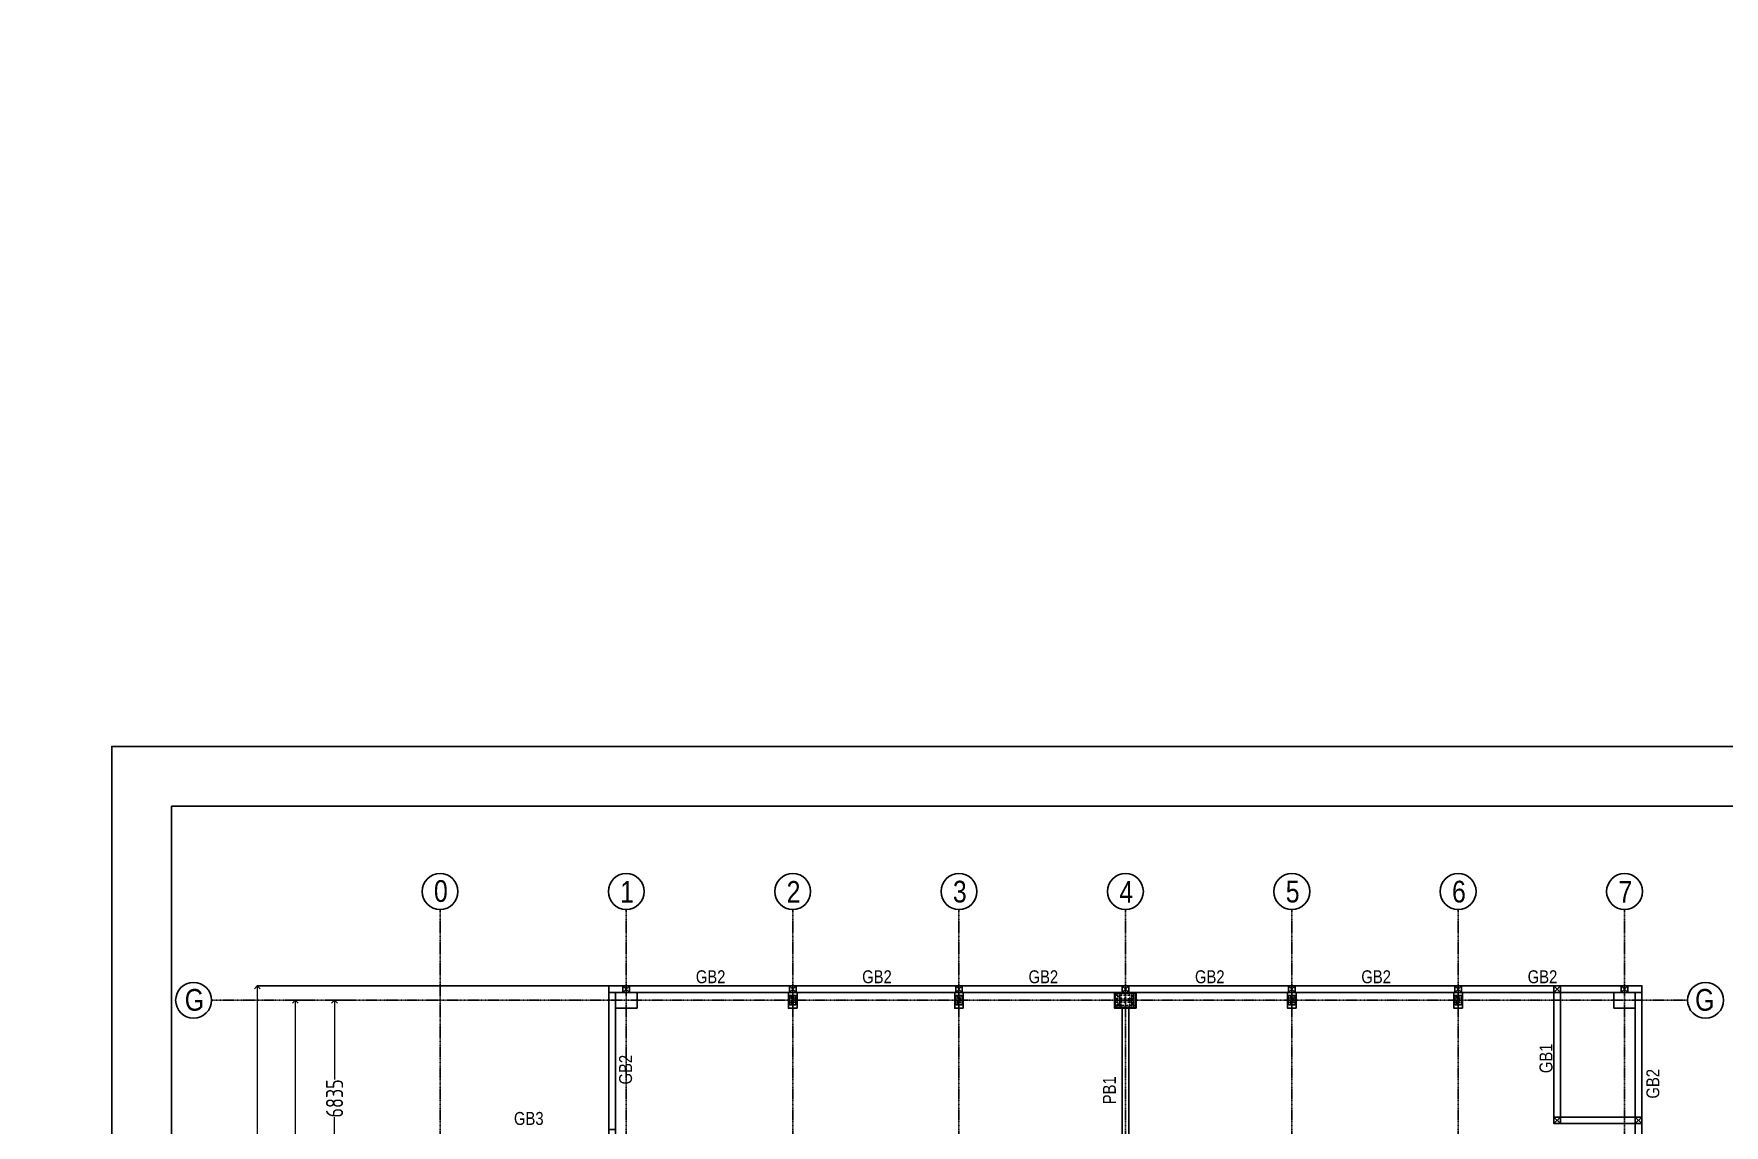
# Model space of a CAD drawing. Header units: millimetres. Extents: x 3470347 to 5996549, y -3470518 to 17149644.
# Drawn here: x 4695405 to 4754315, y 6838631 to 6876649 of the extents above; entities that cross this region are included whole.
import ezdxf

# ---------------------------------------------------------------- set-up
doc = ezdxf.new("R2010")
doc.units = ezdxf.units.MM
doc.header["$MEASUREMENT"] = 0
doc.header["$PDMODE"] = 35
doc.header["$PDSIZE"] = -5
doc.linetypes.add('CENTER', pattern=[50.8, 31.75, -6.35, 6.35, -6.35])
doc.linetypes.add('CENTER2', pattern=[1.125, 0.75, -0.125, 0.125, -0.125])
doc.layers.get('0').update_dxf_attribs({"linetype": 'CONTINUOUS', "lineweight": 25})
doc.layers.get('DEFPOINTS').update_dxf_attribs({"linetype": 'CONTINUOUS', "lineweight": 25})
for name, color, linetype, lineweight in [('PV_TEXT_ROMANS', 7, 'CONTINUOUS', 0), ('rDIMension', 1, 'CONTINUOUS', 18), ('SHEET', 7, 'CONTINUOUS', 15)]:
    doc.layers.add(name, color=color, linetype=linetype, lineweight=lineweight)
for name, color, linetype in [('RC BEAM', 130, 'CONTINUOUS'), ('see level', 2, 'CONTINUOUS'), ('SnT-CENTER2', 8, 'CENTER')]:
    doc.layers.add(name, color=color, linetype=linetype)
doc.styles.add('DIM', font='geniso.shx', dxfattribs={"width": 0.85})
doc.styles.add('J.P', font='ARIALN.TTF')
doc.styles.add('TEXT3', font='geniso.shx')
doc.dimstyles.new('ST-100', dxfattribs={"dimscale": 100, "dimtxt": 7, "dimasz": 5, "dimexe": 0.18, "dimexo": 0.0625, "dimgap": 0.2, "dimtad": 0, "dimdec": 0, "dimzin": 0, "dimdsep": 46, "dimtxsty": 'DIM', "dimblk": 'OPEN90', "dimcen": 0.09, "dimclrd": 256, "dimclrt": 7, "dimadec": 0, "dimazin": 0, "dimtfac": 1, "dimtdec": 0, "dimtofl": 0, "dimtmove": 0, "dimatfit": 3, "dimldrblk": 'OPEN90', "dimfxl": 1, "dimtolj": 1, "dimtzin": 0, "dimlwd": -1, "dimarcsym": 0})

# ---------------------------------------------------------------- blocks, each defined once
blk = doc.blocks.new('_Open90')
at = {"color": 0, "linetype": 'ByBlock', "lineweight": -2}
for p, q in [((0, 0), (-1, 0)), ((-0.5, 0.5), (0, 0)), ((0, 0), (-0.5, -0.5))]:
    blk.add_line(p, q, dxfattribs=at)
blk = doc.blocks.new('*D1202')
at = {"layer": 'DEFPOINTS', "color": 0}
for p in [(2471382, -2941782), (2471752, -2941782), (2471752, -2948617)]:
    blk.add_point(p, dxfattribs=at)
at = {"layer": 'rDIMension', "color": 0, "lineweight": -2}
for p, q in [((2471752, -2941782), (2471382, -2941782)), ((2471752, -2948617), (2471382, -2948617))]:
    blk.add_line(p, q, dxfattribs=at)
at = {"layer": 'rDIMension'}
for p, q in [((2471382, -2941982), (2471382, -2944542)), ((2471382, -2948417), (2471382, -2945857))]:
    blk.add_line(p, q, dxfattribs=at)
at = {"layer": 'rDIMension', "xscale": 200, "yscale": 200, "zscale": 200}
for p, rotation in [((2471382, -2941782), 90), ((2471382, -2948617), 270)]:
    blk.add_blockref('_Open90', p, dxfattribs=dict(at, rotation=rotation))
at = {"layer": 'rDIMension', "color": 7, "insert": (2471382, -2945199), "char_height": 600, "attachment_point": 5, "rotation": 90, "style": 'DIM'}
blk.add_mtext('\\A1;6835', dxfattribs=at)
blk = doc.blocks.new('*D1203')
at = {"layer": 'DEFPOINTS', "color": 0}
for p in [(2470015, -2941782), (2470599, -2941782), (2470015, -2982772)]:
    blk.add_point(p, dxfattribs=at)
at = {"layer": 'rDIMension', "color": 0, "lineweight": -2}
for p, q in [((2470599, -2941782), (2470015, -2941782)), ((2470015, -2982772), (2470015, -2982772))]:
    blk.add_line(p, q, dxfattribs=at)
at = {"layer": 'rDIMension'}
for p, q in [((2470015, -2941982), (2470015, -2959475)), ((2470015, -2982572), (2470015, -2965078))]:
    blk.add_line(p, q, dxfattribs=at)
at = {"layer": 'rDIMension', "xscale": 200, "yscale": 200, "zscale": 200}
for p, rotation in [((2470015, -2941782), 90), ((2470015, -2982772), 270)]:
    blk.add_blockref('_Open90', p, dxfattribs=dict(at, rotation=rotation))
at = {"layer": 'rDIMension', "color": 7, "insert": (2470015, -2962277), "char_height": 600, "attachment_point": 5, "rotation": 90, "style": 'DIM'}
blk.add_mtext('\\A1;40990 COLUMN C/C', dxfattribs=at)
blk = doc.blocks.new('*D1204')
at = {"layer": 'DEFPOINTS', "color": 0}
for p in [(2468690, -2941277), (2480945, -2941277), (2480945, -2983277)]:
    blk.add_point(p, dxfattribs=at)
at = {"layer": 'rDIMension', "color": 0, "lineweight": -2}
for p, q in [((2480945, -2941277), (2468690, -2941277)), ((2480945, -2983277), (2468690, -2983277))]:
    blk.add_line(p, q, dxfattribs=at)
at = {"layer": 'rDIMension'}
for p, q in [((2468690, -2941477), (2468690, -2959758)), ((2468690, -2983077), (2468690, -2964796))]:
    blk.add_line(p, q, dxfattribs=at)
at = {"layer": 'rDIMension', "xscale": 200, "yscale": 200, "zscale": 200}
for p, rotation in [((2468690, -2941277), 90), ((2468690, -2983277), 270)]:
    blk.add_blockref('_Open90', p, dxfattribs=dict(at, rotation=rotation))
at = {"layer": 'rDIMension', "color": 7, "insert": (2468690, -2962277), "char_height": 600, "attachment_point": 5, "rotation": 90, "style": 'DIM'}
blk.add_mtext('\\A1;42000 WALL O/O', dxfattribs=at)
blk = doc.blocks.new('BP22')
at = {"color": 4, "lineweight": 0}
for points in [[(2549481, -2957790), (2549421, -2957790), (2549421, -2957800), (2549481, -2957800)], [(2549482, -2957790), (2549482, -2957730), (2549492, -2957730), (2549492, -2957790)], [(2549686, -2957922), (2549686, -2957802), (2549696, -2957802), (2549696, -2957922)], [(2549900, -2957790), (2549900, -2957730), (2549890, -2957730), (2549890, -2957790)], [(2549901, -2957790), (2549961, -2957790), (2549961, -2957800), (2549901, -2957800)], [(2549481, -2957920), (2549421, -2957920), (2549421, -2957930), (2549481, -2957930)], [(2549481, -2958050), (2549421, -2958050), (2549421, -2958060), (2549481, -2958060)], [(2549482, -2958060), (2549482, -2958120), (2549492, -2958120), (2549492, -2958060)], [(2549686, -2957928), (2549686, -2958048), (2549696, -2958048), (2549696, -2957928)], [(2549900, -2958060), (2549900, -2958120), (2549890, -2958120), (2549890, -2958060)], [(2549901, -2957920), (2549961, -2957920), (2549961, -2957930), (2549901, -2957930)], [(2549901, -2958050), (2549961, -2958050), (2549961, -2958060), (2549901, -2958060)]]:
    blk.add_lwpolyline(points, close=True, dxfattribs=at)
at = {"color": 3, "lineweight": 0}
for points in [[(2549481, -2957790), (2549481, -2958060), (2549493, -2958060), (2549493, -2957790)], [(2549901, -2957790), (2549901, -2958060), (2549889, -2958060), (2549889, -2957790)], [(2549493, -2957922), (2549889, -2957922), (2549889, -2957928), (2549493, -2957928)]]:
    blk.add_lwpolyline(points, close=True, dxfattribs=at)
at = {"color": 2, "lineweight": 0}
for centre in [(2549401, -2957745), (2549981, -2957745), (2549401, -2957865), (2549401, -2957985), (2549401, -2958105), (2549546, -2957865), (2549546, -2957985), (2549836, -2957865), (2549836, -2957985), (2549981, -2957865), (2549981, -2957985), (2549981, -2958105)]:
    blk.add_circle(centre, 15, dxfattribs=at)
at = {"layer": 'see level', "color": 8, "linetype": 'CENTER2', "lineweight": 0, "ltscale": 0.1}
for p, q in [((2550041, -2957745), (2549341, -2957745)), ((2549401, -2957685), (2549401, -2958165)), ((2549546, -2957685), (2549546, -2958165)), ((2549691, -2957685), (2549691, -2958165)), ((2549836, -2957685), (2549836, -2958165)), ((2549981, -2958165), (2549981, -2957685)), ((2549341, -2957865), (2550041, -2957865)), ((2549341, -2957985), (2550041, -2957985)), ((2549341, -2958105), (2550041, -2958105))]:
    blk.add_line(p, q, dxfattribs=at)
at = {"layer": 'see level', "color": 1, "linetype": 'ByBlock', "lineweight": 0}
blk.add_lwpolyline([(2549341, -2957685), (2549341, -2958165), (2550041, -2958165), (2550041, -2957685)], close=True, dxfattribs=at)
blk = doc.blocks.new('BP33')
at = {"color": 3, "lineweight": 0}
for points in [[(2537412, -2957452), (2537412, -2957602), (2537418, -2957602), (2537418, -2957452)], [(2537418, -2957525), (2537718, -2957525), (2537718, -2957530), (2537418, -2957530)], [(2537724, -2957452), (2537724, -2957602), (2537718, -2957602), (2537718, -2957452)]]:
    blk.add_lwpolyline(points, close=True, dxfattribs=at)
at = {"color": 4, "lineweight": 0}
for points in [[(2537564, -2957525), (2537564, -2957465), (2537572, -2957465), (2537572, -2957525)], [(2537564, -2957530), (2537564, -2957590), (2537572, -2957590), (2537572, -2957530)]]:
    blk.add_lwpolyline(points, close=True, dxfattribs=at)
at = {"color": 2, "lineweight": 0}
for centre in [(2537493, -2957487), (2537493, -2957567), (2537643, -2957487), (2537643, -2957567)]:
    blk.add_circle(centre, 10, dxfattribs=at)
at = {"layer": 'see level', "color": 8, "linetype": 'CENTER2', "lineweight": 0, "ltscale": 0.1}
for p, q in [((2537743, -2957487), (2537393, -2957487)), ((2537393, -2957567), (2537743, -2957567)), ((2537493, -2957427), (2537493, -2957627)), ((2537643, -2957427), (2537643, -2957627))]:
    blk.add_line(p, q, dxfattribs=at)
at = {"layer": 'see level', "color": 1, "linetype": 'ByBlock', "lineweight": 0}
blk.add_lwpolyline([(2537393, -2957427), (2537393, -2957627), (2537743, -2957627), (2537743, -2957427)], close=True, dxfattribs=at)
blk = doc.blocks.new('GB')
at = {"color": 8}
for points in [[(2480945, -2983276.8), (2516945, -2983276.8), (2516945, -2941276.8), (2480945, -2941276.8)], [(2480945, -2983276.8), (2516945, -2983276.8), (2516945, -2941276.8), (2480945, -2941276.8)], [(2481175, -2983046.8), (2516715, -2983046.8), (2516715, -2941506.8), (2481175, -2941506.8)]]:
    blk.add_lwpolyline(points, close=True, dxfattribs=at)
at = {"color": 6}
for points in [[(2481435, -2941276.8), (2481665, -2941276.8), (2481665, -2941506.8), (2481435, -2941506.8)], [(2487235, -2941276.8), (2487465, -2941276.8), (2487465, -2941506.8), (2487235, -2941506.8)], [(2493030, -2941276.8), (2493260, -2941276.8), (2493260, -2941506.8), (2493030, -2941506.8)], [(2498830, -2941276.8), (2499060, -2941276.8), (2499060, -2941506.8), (2498830, -2941506.8)], [(2504630, -2941276.8), (2504860, -2941276.8), (2504860, -2941506.8), (2504630, -2941506.8)], [(2510425, -2941276.8), (2510655, -2941276.8), (2510655, -2941506.8), (2510425, -2941506.8)], [(2516455, -2941276.8), (2516225, -2941276.8), (2516225, -2941506.8), (2516455, -2941506.8)]]:
    blk.add_lwpolyline(points, close=True, dxfattribs=at)
for points in [[(2481435, -2941506.8), (2481665, -2941276.8)], [(2481435, -2941276.8), (2481665, -2941506.8)], [(2487235, -2941506.8), (2487465, -2941276.8)], [(2487235, -2941276.8), (2487465, -2941506.8)], [(2493030, -2941506.8), (2493260, -2941276.8)], [(2493030, -2941276.8), (2493260, -2941506.8)], [(2498830, -2941506.8), (2499060, -2941276.8)], [(2498830, -2941276.8), (2499060, -2941506.8)], [(2504630, -2941506.8), (2504860, -2941276.8)], [(2504630, -2941276.8), (2504860, -2941506.8)], [(2510425, -2941506.8), (2510655, -2941276.8)], [(2510425, -2941276.8), (2510655, -2941506.8)], [(2516455, -2941506.8), (2516225, -2941276.8)], [(2516455, -2941276.8), (2516225, -2941506.8)]]:
    blk.add_lwpolyline(points, dxfattribs=at)
at = {"color": 1, "linetype": 'ByBlock'}
for centre in [(2475060, -2937990.4), (2481550, -2937990.4), (2487350, -2937990.4), (2493145, -2937990.4), (2498945, -2937990.4), (2504745, -2937990.4), (2510540, -2937990.4), (2516340, -2937990.4), (2466470.9, -2941781.8), (2519161.7, -2941781.8)]:
    blk.add_circle(centre, 625.1, dxfattribs=at)
at = {"layer": 'see level', "color": 5, "linetype": 'ByBlock'}
for points in [[(2481925, -2942056.8), (2481175, -2942056.8), (2481175, -2941506.8), (2481925, -2941506.8)], [(2487500, -2942056.8), (2487200, -2942056.8), (2487200, -2941506.8), (2487500, -2941506.8)], [(2493295, -2942056.8), (2492995, -2942056.8), (2492995, -2941506.8), (2493295, -2941506.8)], [(2499320, -2942056.8), (2498570, -2942056.8), (2498570, -2941506.8), (2499320, -2941506.8)], [(2504895, -2942056.8), (2504595, -2942056.8), (2504595, -2941506.8), (2504895, -2941506.8)], [(2510690, -2942056.8), (2510390, -2942056.8), (2510390, -2941506.8), (2510690, -2941506.8)], [(2515965, -2942056.8), (2516715, -2942056.8), (2516715, -2941506.8), (2515965, -2941506.8)]]:
    blk.add_lwpolyline(points, close=True, dxfattribs=at)
at = {"layer": 'SnT-CENTER2', "color": 8, "ltscale": 0.9}
for p, q in [((2475060, -2990231.3), (2475060, -2938615.5)), ((2481550, -2990231.3), (2481550, -2938615.5)), ((2487350, -2990231.3), (2487350, -2938615.5)), ((2493145, -2990231.3), (2493145, -2938615.5)), ((2498945, -2990231.3), (2498945, -2938615.5)), ((2504745, -2990231.3), (2504745, -2938615.5)), ((2510540, -2990231.3), (2510540, -2938615.5)), ((2516340, -2990231.3), (2516340, -2938615.5)), ((2518536.6, -2941781.8), (2467096.1, -2941781.8))]:
    blk.add_line(p, q, dxfattribs=at)
at = {"color": 3, "xscale": -1}
for name, p, rotation in [('BP33', (5444877.1, -5479349.3), 270), ('BP33', (5450672.1, -5479349.3), 270), ('BP22', (-50746.2, -5899707.2), 180), ('BP33', (5462272.1, -5479349.3), 270), ('BP33', (5468067.1, -5479349.3), 270)]:
    blk.add_blockref(name, p, dxfattribs=dict(at, rotation=rotation))
at = {"layer": 'PV_TEXT_ROMANS', "char_height": 756, "width": 1565.578, "style": 'J.P'}
for s, insert, attachment_point in [('\\pxqc;0', (2474305.6, -2937597.2), 1), ('\\pxqc;1', (2480795.6, -2938383.6), 7), ('\\pxqc;2', (2486595.6, -2938383.6), 7), ('\\pxqc;3', (2492390.6, -2938383.6), 7), ('\\pxqc;4', (2498190.6, -2938383.6), 7), ('\\pxqc;5', (2503990.6, -2938383.6), 7), ('\\pxqc;6', (2509785.6, -2938383.6), 7), ('\\pxqc;7', (2515585.6, -2938383.6), 7), ('\\pxqc;G', (2465716.5, -2941388.6), 1), ('\\pxqc;G', (2519916.2, -2941388.6), 3)]:
    blk.add_mtext(s, dxfattribs=dict(at, insert=insert, attachment_point=attachment_point))
at = {"layer": 'rDIMension', "color": 1}
for base, p1, p2, text, picture, middle in [((2468690.5, -2941276.8), (2480945, -2983276.8), (2480945, -2941276.8), '<> WALL O/O', '*D1204', (2468690.5, -2962276.8)), ((2470014.9, -2941781.8), (2470014.9, -2982771.8), (2470599.4, -2941781.8), '<> COLUMN C/C', '*D1203', (2470014.9, -2962276.8))]:
    dim = blk.add_linear_dim(base=base, p1=p1, p2=p2, angle=90, text=text, dimstyle='ST-100', override={"dimtxt": 6, "dimexe": 0, "dimexo": 0, "dimtxsty": 'DIM', "dimblk": 'Open90', "dimtmove": 1, "dimfxl": 1.25, "dimtfillclr": 256, "dimarcsym": 2}, dxfattribs=at)
    dim.commit()
    dim.dimension.update_dxf_attribs({"geometry": picture, "text_midpoint": middle})
dim = blk.add_linear_dim(base=(2471382.4, -2941781.8), p1=(2471751.9, -2948616.8), p2=(2471751.9, -2941781.8), angle=90, dimstyle='ST-100', override={"dimtxt": 6, "dimexe": 0, "dimexo": 0, "dimblk": 'Open90', "dimtmove": 1, "dimfxl": 1.25, "dimtfillclr": 256, "dimarcsym": 2}, dxfattribs=at)
dim.commit()
dim.dimension.update_dxf_attribs({"geometry": '*D1202', "text_midpoint": (2471382.4, -2945199.3)})

msp = doc.modelspace()

# ---------------------------------------------------------------- linework, layer by layer
at = {"color": 192, "lineweight": 25, "elevation": 0}
msp.add_lwpolyline([(4698118.85, 6774352.95), (4807689.06, 6774352.95), (4807689.06, 6851826.92), (4698118.85, 6851826.92)], close=True, dxfattribs=at)
at = {"color": 6, "elevation": 0}
for points in [[(4748607.81, 6843255.86), (4748377.81, 6843255.86), (4748377.81, 6843485.86), (4748607.81, 6843485.86)], [(4748607.81, 6838685.86), (4748377.81, 6838685.86), (4748377.81, 6838915.86), (4748607.81, 6838915.86)], [(4751447.81, 6838685.86), (4751217.81, 6838685.86), (4751217.81, 6838915.86), (4751447.81, 6838915.86)]]:
    msp.add_lwpolyline(points, close=True, dxfattribs=at)
for points in [[(4748607.81, 6843485.86), (4748377.81, 6843255.86)], [(4748607.81, 6843255.86), (4748377.81, 6843485.86)], [(4748607.81, 6838915.86), (4748377.81, 6838685.86)], [(4748607.81, 6838685.86), (4748377.81, 6838915.86)], [(4751447.81, 6838915.86), (4751217.81, 6838685.86)], [(4751447.81, 6838685.86), (4751217.81, 6838915.86)]]:
    msp.add_lwpolyline(points, dxfattribs=at)
at = {"layer": 'RC BEAM', "color": 3, "elevation": 0}
for points in [[(4715447.81, 6843485.86), (4715937.81, 6843485.86), (4715937.81, 6843255.86), (4715447.81, 6843255.86)], [(4715677.81, 6843255.86), (4715447.81, 6843255.86), (4715447.81, 6838485.86), (4715677.81, 6838485.86)], [(4716167.81, 6843485.86), (4721737.81, 6843485.86), (4721737.81, 6843255.86), (4716167.81, 6843255.86)], [(4721967.81, 6843485.86), (4727532.81, 6843485.86), (4727532.81, 6843255.86), (4721967.81, 6843255.86)], [(4727762.81, 6843485.86), (4733332.81, 6843485.86), (4733332.81, 6843255.86), (4727762.81, 6843255.86)], [(4733562.81, 6843485.86), (4739132.81, 6843485.86), (4739132.81, 6843255.86), (4733562.81, 6843255.86)], [(4739362.81, 6843485.86), (4744927.81, 6843485.86), (4744927.81, 6843255.86), (4739362.81, 6843255.86)], [(4745157.81, 6843485.86), (4750727.81, 6843485.86), (4750727.81, 6843255.86), (4745157.81, 6843255.86)], [(4748607.81, 6838915.86), (4748377.81, 6838915.86), (4748377.81, 6843255.86), (4748607.81, 6843255.86)], [(4750957.81, 6843255.86), (4751447.81, 6843255.86), (4751447.81, 6843485.86), (4750957.81, 6843485.86)], [(4751217.81, 6843255.86), (4751447.81, 6843255.86), (4751447.81, 6836260.86), (4751217.81, 6836260.86)], [(4733332.81, 6842705.86), (4733562.81, 6842705.86), (4733562.81, 6836420.86), (4733332.81, 6836420.86)], [(4748607.81, 6838685.86), (4751217.81, 6838685.86), (4751217.81, 6838915.86), (4748607.81, 6838915.86)]]:
    msp.add_lwpolyline(points, close=True, dxfattribs=at)
at = {"layer": 'SHEET', "color": 220, "lineweight": 25, "elevation": 0}
msp.add_lwpolyline([(4700205.9, 6776436.09), (4805602.01, 6776436.09), (4805602.01, 6849743.78), (4700205.9, 6849743.78)], close=True, dxfattribs=at)

# ---------------------------------------------------------------- texts
at = {"lineweight": 25, "insert": (4679168.11, 6876455.59, 0), "char_height": 385.9429, "width": 105463.5569, "attachment_point": 1, "style": 'TEXT3', "bg_fill": 2}
msp.add_mtext('{\\ftimes new roman|b0|i0|c0|p0;\\LVADODARA}', dxfattribs=at)
at = {"layer": 'PV_TEXT_ROMANS', "char_height": 450, "width": 2396.759, "attachment_point": 1, "style": 'J.P'}
for s, insert in [('\\pxqc;GB2', (4717793.55, 6844025.81)), ('\\pxqc;GB2', (4723591.05, 6844025.81)), ('\\pxqc;GB2', (4729388.55, 6844025.81)), ('\\pxqc;GB2', (4735188.55, 6844025.81)), ('\\pxqc;GB2', (4740986.05, 6844025.81)), ('\\pxqc;GB2', (4746783.55, 6844025.81)), ('\\pxqc;GB3', (4711456.25, 6839090.61, 0))]:
    msp.add_mtext(s, dxfattribs=dict(at, insert=insert))
at = {"layer": 'PV_TEXT_ROMANS', "char_height": 450, "width": 2396.759, "rotation": 90, "style": 'J.P'}
for s, insert, attachment_point in [('\\pxqc;GB1', (4747879.96, 6839760.42, 0), 1), ('\\pxqc;GB2', (4716258.88, 6839365.47, 0), 7), ('\\pxqc;GB2', (4751603.41, 6838874.37), 1), ('\\pxqc;PB1', (4732664.82, 6838647.76), 1)]:
    msp.add_mtext(s, dxfattribs=dict(at, insert=insert, attachment_point=attachment_point))

# ---------------------------------------------------------------- next in the draw order: block references
at = {"color": 3}
msp.add_blockref('GB', (2234502.78, 9784762.62, 0), dxfattribs=at)

doc.saveas('drawing.dxf')
